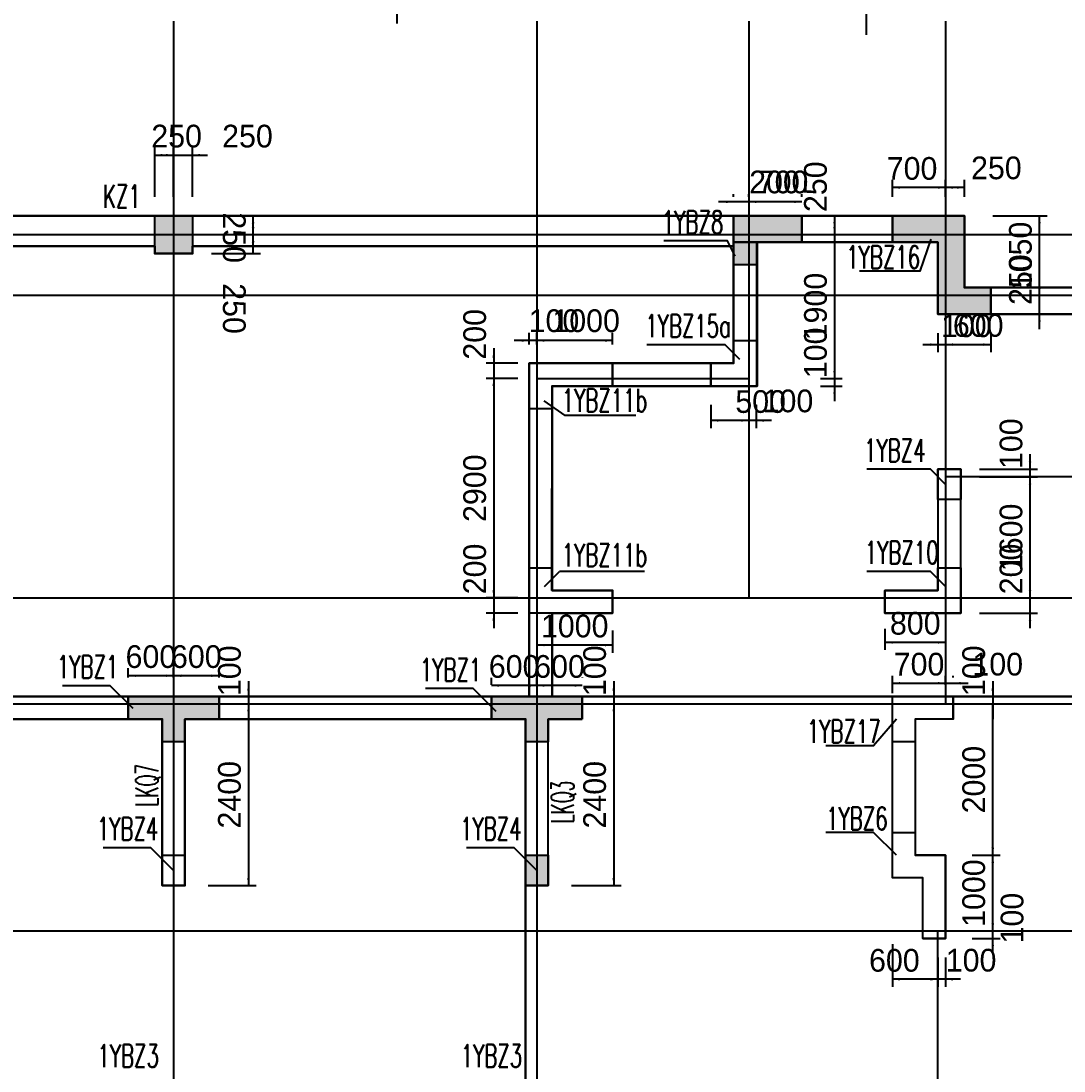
# Model space of a CAD drawing. Extents: x 387171 to 699106, y 11966 to 245688.
# Drawn here: x 635691 to 649474, y 220388 to 234261 of the extents above; entities that cross this region are included whole.
import ezdxf

# ---------------------------------------------------------------- set-up
doc = ezdxf.new("R2010")
doc.units = 0
doc.header["$LTSCALE"] = 100
doc.header["$MEASUREMENT"] = 0
for name, color, linetype in [('b边缘构件', 235, 'Continuous'), ('COLU', 7, 'Continuous'), ('DIM', 3, 'Continuous'), ('DOTE', 253, 'Continuous'), ('HATCH', 254, 'Continuous'), ('NUM', 7, 'Continuous'), ('Q-TEXT', 2, 'Continuous'), ('TEXT', 7, 'Continuous'), ('THIN', 7, 'Continuous'), ('wall-主楼', 2, 'Continuous'), ('Y阴影', 254, 'Continuous'), ('小尺寸', 4, 'Continuous')]:
    doc.layers.add(name, color=color, linetype=linetype)
doc.styles.get("Standard").update_dxf_attribs({"font": 'standard'})
doc.styles.add('tk', font='tk')
doc.dimstyles.get("Standard").update_dxf_attribs({"dimtxt": 300, "dimasz": 100, "dimexe": 100, "dimexo": 250, "dimgap": 100, "dimtad": 0, "dimtoh": 1, "dimdec": 0, "dimdsep": 46, "dimcen": 0.09, "dimclrt": 7, "dimadec": 0, "dimazin": 0, "dimtfac": 1, "dimtdec": 4, "dimtofl": 0, "dimtmove": 0, "dimatfit": 3, "dimfxl": 1, "dimtolj": 1, "dimtzin": 0, "dimarcsym": 0})

# ---------------------------------------------------------------- blocks, each defined once
blk = doc.blocks.new('*D1410')
at = {"layer": '小尺寸', "color": 0, "linetype": 'ByBlock', "lineweight": -2}
for p, q in [((647908, 231938), (647908, 232160)), ((648158, 231938), (648158, 232160)), ((648158, 232060), (647908, 232060))]:
    blk.add_line(p, q, dxfattribs=at)
for points in [[(647908, 232060), (648008, 232077), (648008, 232044)], [(648158, 232060), (648058, 232044), (648058, 232077)]]:
    blk.add_solid(points, dxfattribs=at)
at = {"layer": '小尺寸', "color": 7, "linetype": 'Continuous', "lineweight": -2, "insert": (648580, 232318), "char_height": 300, "width": 566.67, "attachment_point": 5, "rotation": 360, "style": 'tk'}
blk.add_mtext('250', dxfattribs=at)
blk = doc.blocks.new('*D1306')
at = {"layer": '小尺寸', "color": 0, "linetype": 'ByBlock', "lineweight": -2}
for p, q in [((647208, 231938), (647208, 232160)), ((647908, 231938), (647908, 232160)), ((647908, 232060), (647208, 232060))]:
    blk.add_line(p, q, dxfattribs=at)
for points in [[(647208, 232060), (647308, 232077), (647308, 232044)], [(647908, 232060), (647808, 232044), (647808, 232077)]]:
    blk.add_solid(points, dxfattribs=at)
at = {"layer": '小尺寸', "color": 7, "linetype": 'Continuous', "lineweight": -2, "insert": (647466, 232311), "char_height": 300, "width": 566.67, "attachment_point": 5, "rotation": 360, "style": 'tk'}
blk.add_mtext('700', dxfattribs=at)
blk = doc.blocks.new('*D4464')
at = {"layer": '小尺寸', "color": 0, "linetype": 'ByBlock', "lineweight": -2}
for p, q in [((647808, 230138), (647808, 229885)), ((647908, 230138), (647908, 229885)), ((647608, 229985), (648108, 229985))]:
    blk.add_line(p, q, dxfattribs=at)
for points in [[(647808, 229985), (647708, 229968), (647708, 230002)], [(647908, 229985), (648008, 230002), (648008, 229968)]]:
    blk.add_solid(points, dxfattribs=at)
at = {"layer": '小尺寸', "color": 7, "linetype": 'Continuous', "lineweight": -2, "insert": (648183, 230232), "char_height": 300, "width": 476.67, "attachment_point": 5, "rotation": 360, "style": 'tk'}
blk.add_mtext('100', dxfattribs=at)
blk = doc.blocks.new('*D4064')
at = {"layer": '小尺寸', "color": 0, "linetype": 'ByBlock', "lineweight": -2}
for p, q in [((647908, 230138), (647908, 229885)), ((648508, 230138), (648508, 229885)), ((647908, 229985), (648508, 229985))]:
    blk.add_line(p, q, dxfattribs=at)
for points in [[(647908, 229985), (648008, 230002), (648008, 229968)], [(648508, 229985), (648408, 229968), (648408, 230002)]]:
    blk.add_solid(points, dxfattribs=at)
at = {"layer": '小尺寸', "color": 7, "linetype": 'Continuous', "lineweight": -2, "insert": (648340, 230237), "char_height": 300, "width": 556.67, "attachment_point": 5, "rotation": 360, "style": 'tk'}
blk.add_mtext('600', dxfattribs=at)
blk = doc.blocks.new('*D240')
at = {"layer": '小尺寸', "color": 0, "linetype": 'ByBlock', "lineweight": -2}
for p, q in [((649149, 230188), (649149, 230838)), ((649117, 230638), (649249, 230638)), ((649117, 230388), (649249, 230388))]:
    blk.add_line(p, q, dxfattribs=at)
for points in [[(649149, 230638), (649133, 230738), (649166, 230738)], [(649149, 230388), (649166, 230288), (649133, 230288)]]:
    blk.add_solid(points, dxfattribs=at)
at = {"layer": '小尺寸', "color": 7, "linetype": 'Continuous', "lineweight": -2, "insert": (648899, 230844), "char_height": 300, "width": 566.67, "attachment_point": 5, "rotation": 90, "style": 'tk'}
blk.add_mtext('250', dxfattribs=at)
blk = doc.blocks.new('*D115')
at = {"layer": '小尺寸', "color": 0, "linetype": 'ByBlock', "lineweight": -2}
for p, q in [((648534, 231688), (649249, 231688)), ((649149, 230638), (649149, 231688)), ((649117, 230638), (649249, 230638))]:
    blk.add_line(p, q, dxfattribs=at)
for points in [[(649149, 231688), (649166, 231588), (649133, 231588)], [(649149, 230638), (649133, 230738), (649166, 230738)]]:
    blk.add_solid(points, dxfattribs=at)
at = {"layer": '小尺寸', "color": 7, "linetype": 'Continuous', "lineweight": -2, "insert": (648899, 231163), "char_height": 300, "width": 690, "attachment_point": 5, "rotation": 90, "style": 'tk'}
blk.add_mtext('1050', dxfattribs=at)
blk = doc.blocks.new('*D4637')
at = {"layer": '小尺寸', "color": 0, "linetype": 'ByBlock', "lineweight": -2}
for p, q in [((645308, 229188), (645308, 228883)), ((645408, 229188), (645408, 228883)), ((645608, 228983), (645108, 228983))]:
    blk.add_line(p, q, dxfattribs=at)
for points in [[(645308, 228983), (645208, 228966), (645208, 228999)], [(645408, 228983), (645508, 228999), (645508, 228966)]]:
    blk.add_solid(points, dxfattribs=at)
at = {"layer": '小尺寸', "color": 7, "linetype": 'Continuous', "lineweight": -2, "insert": (645826, 229239), "char_height": 300, "width": 476.67, "attachment_point": 5, "rotation": 360, "style": 'tk'}
blk.add_mtext('100', dxfattribs=at)
blk = doc.blocks.new('*D640')
at = {"layer": '小尺寸', "color": 0, "linetype": 'ByBlock', "lineweight": -2}
for p, q in [((644808, 229188), (644808, 228883)), ((645308, 229188), (645308, 228883)), ((645308, 228983), (644808, 228983))]:
    blk.add_line(p, q, dxfattribs=at)
for points in [[(644808, 228983), (644908, 228999), (644908, 228966)], [(645308, 228983), (645208, 228966), (645208, 228999)]]:
    blk.add_solid(points, dxfattribs=at)
at = {"layer": '小尺寸', "color": 7, "linetype": 'Continuous', "lineweight": -2, "insert": (645465, 229231), "char_height": 300, "width": 566.67, "attachment_point": 5, "rotation": 360, "style": 'tk'}
blk.add_mtext('500', dxfattribs=at)
blk = doc.blocks.new('*D391')
at = {"layer": '小尺寸', "color": 0, "linetype": 'ByBlock', "lineweight": -2}
for p, q in [((645308, 231938), (645308, 231972)), ((646008, 231938), (646008, 231972)), ((646008, 231872), (645308, 231872))]:
    blk.add_line(p, q, dxfattribs=at)
for points in [[(645308, 231872), (645408, 231888), (645408, 231855)], [(646008, 231872), (645908, 231855), (645908, 231888)]]:
    blk.add_solid(points, dxfattribs=at)
at = {"layer": '小尺寸', "color": 7, "linetype": 'Continuous', "lineweight": -2, "insert": (645761, 232132), "char_height": 300, "width": 566.67, "attachment_point": 5, "rotation": 360, "style": 'tk'}
blk.add_mtext('700', dxfattribs=at)
blk = doc.blocks.new('*D1481')
at = {"layer": '小尺寸', "color": 0, "linetype": 'ByBlock', "lineweight": -2}
for p, q in [((645108, 231938), (645108, 231972)), ((645308, 231938), (645308, 231972)), ((645508, 231872), (644908, 231872))]:
    blk.add_line(p, q, dxfattribs=at)
for points in [[(645108, 231872), (645008, 231855), (645008, 231888)], [(645308, 231872), (645408, 231888), (645408, 231855)]]:
    blk.add_solid(points, dxfattribs=at)
at = {"layer": '小尺寸', "color": 7, "linetype": 'Continuous', "lineweight": -2, "insert": (645648, 232132), "char_height": 300, "width": 566.67, "attachment_point": 5, "rotation": 360, "style": 'tk'}
blk.add_mtext('200', dxfattribs=at)
blk = doc.blocks.new('*D1239')
at = {"layer": '小尺寸', "color": 0, "linetype": 'ByBlock', "lineweight": -2}
for p, q in [((642508, 229988), (642508, 230139)), ((643508, 230039), (642508, 230039)), ((643508, 229988), (643508, 230139))]:
    blk.add_line(p, q, dxfattribs=at)
for points in [[(642508, 230039), (642608, 230055), (642608, 230022)], [(643508, 230039), (643408, 230022), (643408, 230055)]]:
    blk.add_solid(points, dxfattribs=at)
at = {"layer": '小尺寸', "color": 7, "linetype": 'Continuous', "lineweight": -2, "insert": (643159, 230299), "char_height": 300, "width": 690, "attachment_point": 5, "rotation": 360, "style": 'tk'}
blk.add_mtext('1000', dxfattribs=at)
blk = doc.blocks.new('*D1986')
at = {"layer": '小尺寸', "color": 0, "linetype": 'ByBlock', "lineweight": -2}
for p, q in [((642708, 230039), (642208, 230039)), ((642408, 229988), (642408, 230139)), ((642508, 229988), (642508, 230139))]:
    blk.add_line(p, q, dxfattribs=at)
for points in [[(642408, 230039), (642308, 230022), (642308, 230055)], [(642508, 230039), (642608, 230055), (642608, 230022)]]:
    blk.add_solid(points, dxfattribs=at)
at = {"layer": '小尺寸', "color": 7, "linetype": 'Continuous', "lineweight": -2, "insert": (642734, 230299), "char_height": 300, "width": 476.67, "attachment_point": 5, "rotation": 360, "style": 'tk'}
blk.add_mtext('100', dxfattribs=at)
blk = doc.blocks.new('*D1763')
at = {"layer": '小尺寸', "color": 0, "linetype": 'ByBlock', "lineweight": -2}
for p, q in [((642508, 226208), (642508, 225915)), ((643508, 226208), (643508, 225915)), ((643508, 226015), (642508, 226015))]:
    blk.add_line(p, q, dxfattribs=at)
for points in [[(642508, 226015), (642608, 226032), (642608, 225999)], [(643508, 226015), (643408, 225999), (643408, 226032)]]:
    blk.add_solid(points, dxfattribs=at)
at = {"layer": '小尺寸', "color": 7, "linetype": 'Continuous', "lineweight": -2, "insert": (643008, 226265), "char_height": 300, "width": 690, "attachment_point": 5, "rotation": 360, "style": 'tk'}
blk.add_mtext('1000', dxfattribs=at)
blk = doc.blocks.new('*D1641')
at = {"layer": '小尺寸', "color": 0, "linetype": 'ByBlock', "lineweight": -2}
for p, q in [((637708, 225588), (637708, 225711)), ((638308, 225588), (638308, 225711)), ((638308, 225611), (637708, 225611))]:
    blk.add_line(p, q, dxfattribs=at)
for points in [[(637708, 225611), (637808, 225627), (637808, 225594)], [(638308, 225611), (638208, 225594), (638208, 225627)]]:
    blk.add_solid(points, dxfattribs=at)
at = {"layer": '小尺寸', "color": 7, "linetype": 'Continuous', "lineweight": -2, "insert": (638008, 225861), "char_height": 300, "width": 556.67, "attachment_point": 5, "rotation": 360, "style": 'tk'}
blk.add_mtext('600', dxfattribs=at)
blk = doc.blocks.new('*D2553')
at = {"layer": '小尺寸', "color": 0, "linetype": 'ByBlock', "lineweight": -2}
for p, q in [((637108, 225588), (637108, 225711)), ((637708, 225588), (637708, 225711)), ((637708, 225611), (637108, 225611))]:
    blk.add_line(p, q, dxfattribs=at)
for points in [[(637108, 225611), (637208, 225627), (637208, 225594)], [(637708, 225611), (637608, 225594), (637608, 225627)]]:
    blk.add_solid(points, dxfattribs=at)
at = {"layer": '小尺寸', "color": 7, "linetype": 'Continuous', "lineweight": -2, "insert": (637408, 225861), "char_height": 300, "width": 556.67, "attachment_point": 5, "rotation": 360, "style": 'tk'}
blk.add_mtext('600', dxfattribs=at)
blk = doc.blocks.new('*D2134')
at = {"layer": '小尺寸', "color": 0, "linetype": 'ByBlock', "lineweight": -2}
for p, q in [((638697, 225538), (638697, 225038)), ((638614, 225338), (638797, 225338)), ((638753, 225238), (638797, 225238))]:
    blk.add_line(p, q, dxfattribs=at)
for points in [[(638697, 225338), (638680, 225438), (638714, 225438)], [(638697, 225238), (638714, 225138), (638680, 225138)]]:
    blk.add_solid(points, dxfattribs=at)
at = {"layer": '小尺寸', "color": 7, "linetype": 'Continuous', "lineweight": -2, "insert": (638447, 225676), "char_height": 300, "width": 476.67, "attachment_point": 5, "rotation": 90, "style": 'tk'}
blk.add_mtext('100', dxfattribs=at)
blk = doc.blocks.new('*D3088')
at = {"layer": '小尺寸', "color": 0, "linetype": 'ByBlock', "lineweight": -2}
for p, q in [((638697, 225238), (638697, 222838)), ((638753, 225238), (638797, 225238)), ((638164, 222838), (638797, 222838))]:
    blk.add_line(p, q, dxfattribs=at)
for points in [[(638697, 225238), (638714, 225138), (638680, 225138)], [(638697, 222838), (638680, 222938), (638714, 222938)]]:
    blk.add_solid(points, dxfattribs=at)
at = {"layer": '小尺寸', "color": 7, "linetype": 'Continuous', "lineweight": -2, "insert": (638447, 224038), "char_height": 300, "width": 785, "attachment_point": 5, "rotation": 90, "style": 'tk'}
blk.add_mtext('2400', dxfattribs=at)
blk = doc.blocks.new('*D801')
at = {"layer": '小尺寸', "color": 0, "linetype": 'ByBlock', "lineweight": -2}
for p, q in [((648532, 221938), (648532, 222438)), ((648258, 222238), (648632, 222238)), ((648258, 222138), (648632, 222138))]:
    blk.add_line(p, q, dxfattribs=at)
for points in [[(648532, 222238), (648515, 222338), (648549, 222338)], [(648532, 222138), (648549, 222038), (648515, 222038)]]:
    blk.add_solid(points, dxfattribs=at)
at = {"layer": '小尺寸', "color": 7, "linetype": 'Continuous', "lineweight": -2, "insert": (648789, 222408), "char_height": 300, "width": 476.67, "attachment_point": 5, "rotation": 90, "style": 'tk'}
blk.add_mtext('100', dxfattribs=at)
blk = doc.blocks.new('*D523')
at = {"layer": '小尺寸', "color": 0, "linetype": 'ByBlock', "lineweight": -2}
for p, q in [((648258, 223238), (648632, 223238)), ((648532, 222238), (648532, 223238)), ((648258, 222238), (648632, 222238))]:
    blk.add_line(p, q, dxfattribs=at)
for points in [[(648532, 223238), (648549, 223138), (648515, 223138)], [(648532, 222238), (648515, 222338), (648549, 222338)]]:
    blk.add_solid(points, dxfattribs=at)
at = {"layer": '小尺寸', "color": 7, "linetype": 'Continuous', "lineweight": -2, "insert": (648282, 222738), "char_height": 300, "width": 690, "attachment_point": 5, "rotation": 90, "style": 'tk'}
blk.add_mtext('1000', dxfattribs=at)
blk = doc.blocks.new('*D1334')
at = {"layer": '小尺寸', "color": 0, "linetype": 'ByBlock', "lineweight": -2}
for p, q in [((648258, 225238), (648632, 225238)), ((648532, 223238), (648532, 225238)), ((648258, 223238), (648632, 223238))]:
    blk.add_line(p, q, dxfattribs=at)
for points in [[(648532, 225238), (648549, 225138), (648515, 225138)], [(648532, 223238), (648515, 223338), (648549, 223338)]]:
    blk.add_solid(points, dxfattribs=at)
at = {"layer": '小尺寸', "color": 7, "linetype": 'Continuous', "lineweight": -2, "insert": (648282, 224238), "char_height": 300, "width": 780, "attachment_point": 5, "rotation": 90, "style": 'tk'}
blk.add_mtext('2000', dxfattribs=at)
blk = doc.blocks.new('*D1060')
at = {"layer": '小尺寸', "color": 0, "linetype": 'ByBlock', "lineweight": -2}
for p, q in [((646258, 231688), (646541, 231688)), ((646441, 231688), (646441, 231438)), ((646258, 231438), (646541, 231438))]:
    blk.add_line(p, q, dxfattribs=at)
for points in [[(646441, 231688), (646458, 231588), (646425, 231588)], [(646441, 231438), (646425, 231538), (646458, 231538)]]:
    blk.add_solid(points, dxfattribs=at)
at = {"layer": '小尺寸', "color": 7, "linetype": 'Continuous', "lineweight": -2, "insert": (646191, 232071), "char_height": 300, "width": 566.67, "attachment_point": 5, "rotation": 90, "style": 'tk'}
blk.add_mtext('250', dxfattribs=at)
blk = doc.blocks.new('*D960')
at = {"layer": '小尺寸', "color": 0, "linetype": 'ByBlock', "lineweight": -2}
for p, q in [((646258, 231438), (646541, 231438)), ((646441, 231438), (646441, 229538)), ((646258, 229538), (646541, 229538))]:
    blk.add_line(p, q, dxfattribs=at)
for points in [[(646441, 231438), (646458, 231338), (646425, 231338)], [(646441, 229538), (646425, 229638), (646458, 229638)]]:
    blk.add_solid(points, dxfattribs=at)
at = {"layer": '小尺寸', "color": 7, "linetype": 'Continuous', "lineweight": -2, "insert": (646191, 230488), "char_height": 300, "width": 685, "attachment_point": 5, "rotation": 90, "style": 'tk'}
blk.add_mtext('1900', dxfattribs=at)
blk = doc.blocks.new('*D1865')
at = {"layer": '小尺寸', "color": 0, "linetype": 'ByBlock', "lineweight": -2}
for p, q in [((646441, 229738), (646441, 229238)), ((646258, 229538), (646541, 229538)), ((646258, 229438), (646541, 229438))]:
    blk.add_line(p, q, dxfattribs=at)
for points in [[(646441, 229538), (646425, 229638), (646458, 229638)], [(646441, 229438), (646458, 229338), (646425, 229338)]]:
    blk.add_solid(points, dxfattribs=at)
at = {"layer": '小尺寸', "color": 7, "linetype": 'Continuous', "lineweight": -2, "insert": (646191, 229876), "char_height": 300, "width": 476.67, "attachment_point": 5, "rotation": 90, "style": 'tk'}
blk.add_mtext('100', dxfattribs=at)
blk = doc.blocks.new('*D1473')
at = {"layer": '小尺寸', "color": 0, "linetype": 'ByBlock', "lineweight": -2}
for p, q in [((647808, 221888), (647808, 221500)), ((647908, 221888), (647908, 221500)), ((648108, 221600), (647608, 221600))]:
    blk.add_line(p, q, dxfattribs=at)
for points in [[(647808, 221600), (647708, 221583), (647708, 221616)], [(647908, 221600), (648008, 221616), (648008, 221583)]]:
    blk.add_solid(points, dxfattribs=at)
at = {"layer": '小尺寸', "color": 7, "linetype": 'Continuous', "lineweight": -2, "insert": (648246, 221850), "char_height": 300, "width": 476.67, "attachment_point": 5, "rotation": 360, "style": 'tk'}
blk.add_mtext('100', dxfattribs=at)
blk = doc.blocks.new('*D2369')
at = {"layer": '小尺寸', "color": 0, "linetype": 'ByBlock', "lineweight": -2}
for p, q in [((647208, 222062), (647208, 221500)), ((647808, 221888), (647808, 221500)), ((647808, 221600), (647208, 221600))]:
    blk.add_line(p, q, dxfattribs=at)
for points in [[(647208, 221600), (647308, 221616), (647308, 221583)], [(647808, 221600), (647708, 221583), (647708, 221616)]]:
    blk.add_solid(points, dxfattribs=at)
at = {"layer": '小尺寸', "color": 7, "linetype": 'Continuous', "lineweight": -2, "insert": (647232, 221848), "char_height": 300, "width": 556.67, "attachment_point": 5, "rotation": 360, "style": 'tk'}
blk.add_mtext('600', dxfattribs=at)
blk = doc.blocks.new('*D2269')
at = {"layer": '小尺寸', "color": 0, "linetype": 'ByBlock', "lineweight": -2}
for p, q in [((648532, 225538), (648532, 225038)), ((648258, 225338), (648632, 225338)), ((648258, 225238), (648632, 225238))]:
    blk.add_line(p, q, dxfattribs=at)
for points in [[(648532, 225338), (648515, 225438), (648549, 225438)], [(648532, 225238), (648549, 225138), (648515, 225138)]]:
    blk.add_solid(points, dxfattribs=at)
at = {"layer": '小尺寸', "color": 7, "linetype": 'Continuous', "lineweight": -2, "insert": (648282, 225676), "char_height": 300, "width": 476.67, "attachment_point": 5, "rotation": 90, "style": 'tk'}
blk.add_mtext('100', dxfattribs=at)
blk = doc.blocks.new('*D3235')
at = {"layer": '小尺寸', "color": 0, "linetype": 'ByBlock', "lineweight": -2}
for p, q in [((642508, 225488), (642508, 225581)), ((643108, 225588), (643108, 225581)), ((643108, 225481), (642508, 225481))]:
    blk.add_line(p, q, dxfattribs=at)
for points in [[(642508, 225481), (642608, 225497), (642608, 225464)], [(643108, 225481), (643008, 225464), (643008, 225497)]]:
    blk.add_solid(points, dxfattribs=at)
at = {"layer": '小尺寸', "color": 7, "linetype": 'Continuous', "lineweight": -2, "insert": (642808, 225731), "char_height": 300, "width": 556.67, "attachment_point": 5, "rotation": 360, "style": 'tk'}
blk.add_mtext('600', dxfattribs=at)
blk = doc.blocks.new('*D2811')
at = {"layer": '小尺寸', "color": 0, "linetype": 'ByBlock', "lineweight": -2}
for p, q in [((641908, 225488), (641908, 225581)), ((642508, 225488), (642508, 225581)), ((642508, 225481), (641908, 225481))]:
    blk.add_line(p, q, dxfattribs=at)
for points in [[(641908, 225481), (642008, 225497), (642008, 225464)], [(642508, 225481), (642408, 225464), (642408, 225497)]]:
    blk.add_solid(points, dxfattribs=at)
at = {"layer": '小尺寸', "color": 7, "linetype": 'Continuous', "lineweight": -2, "insert": (642208, 225731), "char_height": 300, "width": 556.67, "attachment_point": 5, "rotation": 360, "style": 'tk'}
blk.add_mtext('600', dxfattribs=at)
blk = doc.blocks.new('*D3711')
at = {"layer": '小尺寸', "color": 0, "linetype": 'ByBlock', "lineweight": -2}
for p, q in [((643523, 225538), (643523, 225038)), ((643417, 225338), (643623, 225338)), ((643417, 225238), (643623, 225238))]:
    blk.add_line(p, q, dxfattribs=at)
for points in [[(643523, 225338), (643507, 225438), (643540, 225438)], [(643523, 225238), (643540, 225138), (643507, 225138)]]:
    blk.add_solid(points, dxfattribs=at)
at = {"layer": '小尺寸', "color": 7, "linetype": 'Continuous', "lineweight": -2, "insert": (643273, 225676), "char_height": 300, "width": 476.67, "attachment_point": 5, "rotation": 90, "style": 'tk'}
blk.add_mtext('100', dxfattribs=at)
blk = doc.blocks.new('*D3627')
at = {"layer": '小尺寸', "color": 0, "linetype": 'ByBlock', "lineweight": -2}
for p, q in [((643417, 225238), (643623, 225238)), ((643523, 225238), (643523, 222838)), ((642967, 222838), (643623, 222838))]:
    blk.add_line(p, q, dxfattribs=at)
for points in [[(643523, 225238), (643540, 225138), (643507, 225138)], [(643523, 222838), (643507, 222938), (643540, 222938)]]:
    blk.add_solid(points, dxfattribs=at)
at = {"layer": '小尺寸', "color": 7, "linetype": 'Continuous', "lineweight": -2, "insert": (643273, 224038), "char_height": 300, "width": 785, "attachment_point": 5, "rotation": 90, "style": 'tk'}
blk.add_mtext('2400', dxfattribs=at)
blk = doc.blocks.new('*D2137')
at = {"layer": '小尺寸', "color": 0, "linetype": 'ByBlock', "lineweight": -2}
for p, q in [((647908, 226429), (647908, 225951)), ((647108, 226228), (647108, 225951)), ((647908, 226051), (647108, 226051))]:
    blk.add_line(p, q, dxfattribs=at)
for points in [[(647108, 226051), (647208, 226067), (647208, 226034)], [(647908, 226051), (647808, 226034), (647808, 226067)]]:
    blk.add_solid(points, dxfattribs=at)
at = {"layer": '小尺寸', "color": 7, "linetype": 'Continuous', "lineweight": -2, "insert": (647508, 226301), "char_height": 300, "width": 566.67, "attachment_point": 5, "style": 'tk'}
blk.add_mtext('800', dxfattribs=at)
blk = doc.blocks.new('*D1913')
at = {"layer": '小尺寸', "color": 0, "linetype": 'ByBlock', "lineweight": -2}
for p, q in [((641938, 229938), (641938, 229338)), ((642258, 229738), (641838, 229738)), ((642258, 229538), (641838, 229538))]:
    blk.add_line(p, q, dxfattribs=at)
for points in [[(641938, 229738), (641921, 229838), (641955, 229838)], [(641938, 229538), (641955, 229438), (641921, 229438)]]:
    blk.add_solid(points, dxfattribs=at)
at = {"layer": '小尺寸', "color": 7, "linetype": 'Continuous', "lineweight": -2, "insert": (641688, 230121), "char_height": 300, "width": 566.67, "attachment_point": 5, "rotation": 90, "style": 'tk'}
blk.add_mtext('200', dxfattribs=at)
blk = doc.blocks.new('*D1821')
at = {"layer": '小尺寸', "color": 0, "linetype": 'ByBlock', "lineweight": -2}
for p, q in [((642258, 229538), (641838, 229538)), ((641938, 229538), (641938, 226638)), ((642258, 226638), (641838, 226638))]:
    blk.add_line(p, q, dxfattribs=at)
for points in [[(641938, 229538), (641955, 229438), (641921, 229438)], [(641938, 226638), (641921, 226738), (641955, 226738)]]:
    blk.add_solid(points, dxfattribs=at)
at = {"layer": '小尺寸', "color": 7, "linetype": 'Continuous', "lineweight": -2, "insert": (641688, 228088), "char_height": 300, "width": 775, "attachment_point": 5, "rotation": 90, "style": 'tk'}
blk.add_mtext('2900', dxfattribs=at)
blk = doc.blocks.new('*D1551')
at = {"layer": '小尺寸', "color": 0, "linetype": 'ByBlock', "lineweight": -2}
for p, q in [((641938, 226838), (641938, 226238)), ((642258, 226638), (641838, 226638)), ((642258, 226438), (641838, 226438))]:
    blk.add_line(p, q, dxfattribs=at)
for points in [[(641938, 226638), (641921, 226738), (641955, 226738)], [(641938, 226438), (641955, 226338), (641921, 226338)]]:
    blk.add_solid(points, dxfattribs=at)
at = {"layer": '小尺寸', "color": 7, "linetype": 'Continuous', "lineweight": -2, "insert": (641688, 227021), "char_height": 300, "width": 566.67, "attachment_point": 5, "rotation": 90, "style": 'tk'}
blk.add_mtext('200', dxfattribs=at)
blk = doc.blocks.new('*D2307')
at = {"layer": '小尺寸', "color": 0, "linetype": 'ByBlock', "lineweight": -2}
for p, q in [((649025, 226238), (649025, 226838)), ((648358, 226638), (649125, 226638)), ((648358, 226438), (649125, 226438))]:
    blk.add_line(p, q, dxfattribs=at)
for points in [[(649025, 226638), (649008, 226738), (649041, 226738)], [(649025, 226438), (649041, 226338), (649008, 226338)]]:
    blk.add_solid(points, dxfattribs=at)
at = {"layer": '小尺寸', "color": 7, "linetype": 'Continuous', "lineweight": -2, "insert": (648775, 227021), "char_height": 300, "width": 566.67, "attachment_point": 5, "rotation": 90, "style": 'tk'}
blk.add_mtext('200', dxfattribs=at)
blk = doc.blocks.new('*D2043')
at = {"layer": '小尺寸', "color": 0, "linetype": 'ByBlock', "lineweight": -2}
for p, q in [((648358, 228238), (649125, 228238)), ((649025, 226638), (649025, 228238)), ((648358, 226638), (649125, 226638))]:
    blk.add_line(p, q, dxfattribs=at)
for points in [[(649025, 228238), (649041, 228138), (649008, 228138)], [(649025, 226638), (649008, 226738), (649041, 226738)]]:
    blk.add_solid(points, dxfattribs=at)
at = {"layer": '小尺寸', "color": 7, "linetype": 'Continuous', "lineweight": -2, "insert": (648775, 227438), "char_height": 300, "width": 685, "attachment_point": 5, "rotation": 90, "style": 'tk'}
blk.add_mtext('1600', dxfattribs=at)
blk = doc.blocks.new('*D3161')
at = {"layer": '小尺寸', "color": 0, "linetype": 'ByBlock', "lineweight": -2}
for p, q in [((649025, 228038), (649025, 228538)), ((648358, 228338), (649125, 228338)), ((648358, 228238), (649125, 228238))]:
    blk.add_line(p, q, dxfattribs=at)
for points in [[(649025, 228338), (649008, 228438), (649041, 228438)], [(649025, 228238), (649041, 228138), (649008, 228138)]]:
    blk.add_solid(points, dxfattribs=at)
at = {"layer": '小尺寸', "color": 7, "linetype": 'Continuous', "lineweight": -2, "insert": (648775, 228676), "char_height": 300, "width": 476.67, "attachment_point": 5, "rotation": 90, "style": 'tk'}
blk.add_mtext('100', dxfattribs=at)
blk = doc.blocks.new('*D2892')
at = {"layer": '小尺寸', "color": 0, "linetype": 'ByBlock', "lineweight": -2}
for p, q in [((647208, 225380), (647208, 225611)), ((647908, 225488), (647908, 225611)), ((647208, 225511), (647908, 225511))]:
    blk.add_line(p, q, dxfattribs=at)
for points in [[(647208, 225511), (647308, 225528), (647308, 225494)], [(647908, 225511), (647808, 225494), (647808, 225528)]]:
    blk.add_solid(points, dxfattribs=at)
at = {"layer": '小尺寸', "color": 7, "linetype": 'Continuous', "lineweight": -2, "insert": (647558, 225761), "char_height": 300, "width": 566.67, "attachment_point": 5, "style": 'tk'}
blk.add_mtext('700', dxfattribs=at)
blk = doc.blocks.new('*D3735')
at = {"layer": '小尺寸', "color": 0, "linetype": 'ByBlock', "lineweight": -2}
for p, q in [((647908, 225488), (647908, 225611)), ((648008, 225588), (648008, 225611)), ((647708, 225511), (648208, 225511))]:
    blk.add_line(p, q, dxfattribs=at)
for points in [[(647908, 225511), (647808, 225494), (647808, 225528)], [(648008, 225511), (648108, 225528), (648108, 225494)]]:
    blk.add_solid(points, dxfattribs=at)
at = {"layer": '小尺寸', "color": 7, "linetype": 'Continuous', "lineweight": -2, "insert": (648598, 225761), "char_height": 300, "width": 476.67, "attachment_point": 5, "style": 'tk'}
blk.add_mtext('100', dxfattribs=at)
blk = doc.blocks.new('*D3833')
at = {"layer": 'DIM', "color": 0, "linetype": 'ByBlock', "lineweight": -2}
for p, q in [((637458, 231938), (637458, 232588)), ((637708, 231938), (637708, 232588)), ((637458, 232488), (637708, 232488))]:
    blk.add_line(p, q, dxfattribs=at)
for points in [[(637458, 232488), (637558, 232505), (637558, 232471)], [(637708, 232488), (637608, 232471), (637608, 232505)]]:
    blk.add_solid(points, dxfattribs=at)
at = {"layer": 'DIM', "color": 7, "linetype": 'Continuous', "lineweight": -2, "insert": (637748, 232738), "char_height": 300, "width": 566.67, "attachment_point": 5, "style": 'tk'}
blk.add_mtext('250', dxfattribs=at)
blk = doc.blocks.new('*D4597')
at = {"layer": 'DIM', "color": 0, "linetype": 'ByBlock', "lineweight": -2}
for p, q in [((637708, 231938), (637708, 232588)), ((637958, 231938), (637958, 232588)), ((637508, 232488), (638158, 232488))]:
    blk.add_line(p, q, dxfattribs=at)
for points in [[(637708, 232488), (637608, 232471), (637608, 232505)], [(637958, 232488), (638058, 232505), (638058, 232471)]]:
    blk.add_solid(points, dxfattribs=at)
at = {"layer": 'DIM', "color": 7, "linetype": 'Continuous', "lineweight": -2, "insert": (638684, 232738), "char_height": 300, "width": 566.67, "attachment_point": 5, "style": 'tk'}
blk.add_mtext('250', dxfattribs=at)
blk = doc.blocks.new('*D4555')
at = {"layer": 'DIM', "color": 0, "linetype": 'ByBlock', "lineweight": -2}
for p, q in [((638208, 231438), (638858, 231438)), ((638758, 231188), (638758, 231438)), ((638208, 231188), (638858, 231188))]:
    blk.add_line(p, q, dxfattribs=at)
for points in [[(638758, 231438), (638775, 231338), (638741, 231338)], [(638758, 231188), (638741, 231288), (638775, 231288)]]:
    blk.add_solid(points, dxfattribs=at)
at = {"layer": 'DIM', "color": 7, "linetype": 'Continuous', "lineweight": -2, "insert": (638508, 230462), "char_height": 300, "width": 566.67, "attachment_point": 5, "rotation": 270, "style": 'tk'}
blk.add_mtext('250', dxfattribs=at)
blk = doc.blocks.new('*D4274')
at = {"layer": 'DIM', "color": 0, "linetype": 'ByBlock', "lineweight": -2}
for p, q in [((638208, 231688), (638858, 231688)), ((638758, 231438), (638758, 231688)), ((638208, 231438), (638858, 231438))]:
    blk.add_line(p, q, dxfattribs=at)
for points in [[(638758, 231688), (638775, 231588), (638741, 231588)], [(638758, 231438), (638741, 231538), (638775, 231538)]]:
    blk.add_solid(points, dxfattribs=at)
at = {"layer": 'DIM', "color": 7, "linetype": 'Continuous', "lineweight": -2, "insert": (638508, 231398), "char_height": 300, "width": 566.67, "attachment_point": 5, "rotation": 270, "style": 'tk'}
blk.add_mtext('250', dxfattribs=at)

msp = doc.modelspace()

# ---------------------------------------------------------------- hatches: boundary and pattern name
at = {"layer": 'HATCH'}
msp.add_hatch(color=256, dxfattribs=at).paths.add_polyline_path([(637958.1, 231187.9), (637458.1, 231187.9), (637458.1, 231687.9), (637958.1, 231687.9)], flags=0)
at = {"layer": 'Y阴影'}
for points in [[(646008.1, 231687.9), (646008.1, 231337.9), (645408.1, 231337.9), (645408.1, 231037.9), (645108.1, 231037.9), (645108.1, 231687.9)], [(648508.1, 230737.9), (648508.1, 230387.9), (647808.1, 230387.9), (647808.1, 231337.9), (647208.1, 231337.9), (647208.1, 231687.9), (648158.1, 231687.9), (648158.1, 230737.9)], [(638308.1, 225337.9), (638308.1, 225037.9), (637858.1, 225037.9), (637858.1, 224737.9), (637558.1, 224737.9), (637558.1, 225037.9), (637108.1, 225037.9), (637108.1, 225337.9)], [(643108.1, 225037.9), (642658.1, 225037.9), (642658.1, 224737.9), (642358.1, 224737.9), (642358.1, 225037.9), (641908.1, 225037.9), (641908.1, 225337.9), (643108.1, 225337.9)], [(642658.1, 223237.9), (642658.1, 222837.9), (642358.1, 222837.9), (642358.1, 223237.9)]]:
    msp.add_hatch(color=256, dxfattribs=at).paths.add_polyline_path(points, flags=0)
h = msp.add_hatch(dxfattribs=at)
h.set_pattern_fill('ANSI31', color=256, scale=25, style=0)
h.set_pattern_definition([])
h.paths.add_polyline_path([(645408.1, 230037.9), (645408.1, 229437.9), (644808.1, 229437.9), (644808.1, 229737.9), (645108.1, 229737.9), (645108.1, 230037.9)], flags=0)
h = msp.add_hatch(dxfattribs=at)
h.set_pattern_fill('ANSI31', color=256, scale=25, style=0)
h.set_pattern_definition([])
h.paths.add_polyline_path([(643508.1, 229737.9), (643508.1, 229437.9), (642708.1, 229437.9), (642708.1, 229137.9), (642408.1, 229137.9), (642408.1, 229737.9)], flags=0)
h = msp.add_hatch(dxfattribs=at)
h.set_pattern_fill('ANSI31', color=256, scale=25, style=0)
h.set_pattern_definition([])
h.paths.add_polyline_path([(648108.1, 228337.9), (648108.1, 227937.9), (647808.1, 227937.9), (647808.1, 228337.9)], flags=0)
h = msp.add_hatch(dxfattribs=at)
h.set_pattern_fill('ANSI31', color=256, scale=25, style=0)
h.set_pattern_definition([])
h.paths.add_polyline_path([(643508.1, 226737.9), (643508.1, 226437.9), (642408.1, 226437.9), (642408.1, 227037.9), (642708.1, 227037.9), (642708.1, 226737.9)], flags=0)
h = msp.add_hatch(dxfattribs=at)
h.set_pattern_fill('ANSI31', color=256, scale=25, style=0)
h.set_pattern_definition([])
h.paths.add_polyline_path([(648108.1, 227037.9), (648108.1, 226437.9), (647108.1, 226437.9), (647108.1, 226737.9), (647808.1, 226737.9), (647808.1, 227037.9)], flags=0)
h = msp.add_hatch(dxfattribs=at)
h.set_pattern_fill('ANSI31', color=256, scale=25, style=0)
h.set_pattern_definition([])
h.paths.add_polyline_path([(647208.1, 225237.9), (647208.1, 225337.9), (648008.1, 225337.9), (648008.1, 225237.9)], flags=0)
h.paths.add_polyline_path([(647808.1, 225237.9), (647808.1, 225037.9), (647508.1, 225037.9), (647508.1, 224737.9), (647208.1, 224737.9), (647208.1, 225237.9)], flags=0)
h.paths.add_polyline_path([(647808.1, 225237.9), (648008.1, 225237.9), (648008.1, 225037.9), (647808.1, 225037.9)], flags=0)
h = msp.add_hatch(dxfattribs=at)
h.set_pattern_fill('ANSI31', color=256, scale=25, style=0)
h.set_pattern_definition([])
h.paths.add_polyline_path([(647508.1, 223237.9), (647808.1, 223237.9), (647808.1, 222237.9), (647608.1, 222237.9), (647608.1, 222937.9), (647208.1, 222937.9), (647208.1, 223537.9), (647508.1, 223537.9)], flags=0)
h.paths.add_polyline_path([(647808.1, 223138), (647908.1, 223138), (647908.1, 222237.9), (647808.1, 222237.9)], flags=0)
h.paths.add_polyline_path([(647808.1, 222137.9), (647608.1, 222137.9), (647608.1, 222237.9), (647808.1, 222237.9)], flags=0)
h.paths.add_polyline_path([(647808.1, 222237.9), (647908.1, 222237.9), (647908.1, 222137.9), (647808.1, 222137.9)], flags=0)
h = msp.add_hatch(dxfattribs=at)
h.set_pattern_fill('ANSI31', color=256, scale=25, style=0)
h.set_pattern_definition([])
h.paths.add_polyline_path([(637858.1, 223237.9), (637858.1, 222837.9), (637558.1, 222837.9), (637558.1, 223237.9)], flags=0)

# ---------------------------------------------------------------- linework, layer by layer
at = {"color": 6, "lineweight": 30}
msp.add_lwpolyline([(476181.3, 232428.8), (494258.1, 233154.4), (494258.1, 231537.9), (540808.1, 231537.9), (540808.1, 232387.9), (590208.1, 232387.9), (590208.1, 232187.9), (593108.1, 232187.9), (593108.1, 230737.9), (608058.1, 230737.9), (608058.1, 231687.9), (648158.1, 231687.9), (648158.1, 230737.9), (657058.1, 230737.9), (657158.1, 196187.9), (658248.2, 196187.9), (663075.9, 83077.9), (659946, 47787.8), (654318.1, 48286.9), (653832.2, 42808.4), (496133.5, 56794.9), (482757.4, 68610.1), (476181.3, 232428.8)], dxfattribs=at)
at = {"color": 1, "lineweight": 30}
for points in [[(652208.1, 230737.9), (648158.1, 230737.9), (648158.1, 231687.9), (645108.1, 231687.9), (645108.1, 229737.9), (642408.1, 229737.9), (642408.1, 225337.9), (631758.1, 225337.9), (631758.1, 229237.9), (624358.1, 229237.9), (624358.1, 226837.9), (623608.1, 226837.9), (623608.1, 225337.9), (613908.1, 225337.9), (613908.1, 229737.9), (611108.1, 229737.9), (611108.1, 231687.9), (608058.1, 231687.9), (608058.1, 230737.9), (604008.1, 230737.9)], [(631456.8, 231687.9), (645108.1, 231687.9), (645108.1, 231287.9), (637958.1, 231287.9), (637958.1, 231187.9), (637458.1, 231187.9), (637458.1, 231287.9), (633158.1, 231287.9), (633158.1, 231187.9), (632658.1, 231187.9), (632658.1, 231287.9), (631458.1, 231287.9), (631458.1, 231687.9)]]:
    msp.add_lwpolyline(points, dxfattribs=at)
at = {"color": 4, "lineweight": 30}
for points in [[(631456.8, 231687.9), (646008.1, 231687.9), (646008.1, 231337.9), (645421.1, 231337.9), (645421.1, 229437.9), (642708.1, 229437.9), (642708, 226737.9), (643508.1, 226738), (643508.1, 226437.9), (642708.1, 226437.9), (642708.1, 225337.9), (641908.1, 225338), (641908.1, 225037.9), (637858.1, 225037.9), (637858.1, 222837.9), (637558.1, 222837.9), (637558.1, 225037.9), (633058.1, 225037.9)], [(651858.1, 225337.9), (641908.1, 225337.9), (641908.1, 225037.9), (642358.1, 225037.9), (642358.1, 217337.9), (641908.1, 217337.9), (641908.1, 217037.9), (642408.1, 217037.9), (642408.1, 210437.9), (642608.1, 210437.9), (642608.1, 207337.9), (642458.1, 207337.9), (642458.1, 206737.9), (642608.1, 206737.9), (642608.1, 201837.9), (642508.1, 201837.9), (642508.1, 201337.9), (643008.1, 201337.9), (643008.1, 201437.9), (646608.1, 201437.9), (646608.1, 201337.9), (647108.1, 201337.9), (647108.1, 201537.9), (651608.1, 201537.9)]]:
    msp.add_lwpolyline(points, dxfattribs=at)
at = {"color": 2, "lineweight": 30}
msp.add_lwpolyline([(645108.1, 231687.9), (648158.1, 231687.9), (648158.1, 230737.9), (652208.1, 230737.9), (652208.1, 228588.6), (652808.1, 228588.6), (652808.1, 226037.9), (652458.1, 226037.9), (652458.1, 228137.9), (651858.1, 228137.9), (651858.1, 230387.9), (647808.1, 230387.9), (647808.1, 231337.9), (645421.1, 231337.9), (645108.1, 231337.9), (645108.1, 231687.9)], dxfattribs=at)
at = {"layer": 'b边缘构件'}
for points in [[(646008.1, 231687.9), (646008.1, 231337.9), (645408.1, 231337.9), (645408.1, 231037.9), (645108.1, 231037.9), (645108.1, 231687.9), (646008.1, 231687.9)], [(648158.1, 231687.9), (647208.1, 231687.9)], [(647208.1, 231687.9), (647208.1, 231337.9)], [(648508.1, 230737.9), (648508.1, 230387.9), (647808.1, 230387.9), (647808.1, 231337.9), (647208.1, 231337.9), (647208.1, 231687.9), (648158.1, 231687.9), (648158.1, 230737.9), (648508.1, 230737.9)], [(648158.1, 230737.9), (648158.1, 231687.9)], [(647808.1, 231337.9), (647208.1, 231337.9)], [(647808.1, 230387.9), (647808.1, 231337.9)], [(648508.1, 230737.9), (648158.1, 230737.9)], [(648508.1, 230387.9), (648508.1, 230737.9)], [(648508.1, 230387.9), (647808.1, 230387.9)], [(645408.1, 230037.9), (645408.1, 229437.9), (644808.1, 229437.9), (644808.1, 229737.9), (645108.1, 229737.9), (645108.1, 230037.9), (645408.1, 230037.9)], [(643508.1, 229737.9), (642408.1, 229737.9)], [(643508.1, 229737.9), (643508.1, 229437.9), (642708.1, 229437.9), (642708.1, 229137.9), (642408.1, 229137.9), (642408.1, 229737.9), (643508.1, 229737.9)], [(643508.1, 229437.9), (643508.1, 229737.9)], [(645108.1, 229737.9), (644808.1, 229737.9)], [(644808.1, 229737.9), (644808.1, 229437.9)], [(643508.1, 229437.9), (642708.1, 229437.9)], [(645408.1, 229437.9), (644808.1, 229437.9)], [(648108.1, 228337.9), (647808.1, 228337.9)], [(648108.1, 228337.9), (648108.1, 227937.9), (647808.1, 227937.9), (647808.1, 228337.9), (648108.1, 228337.9)], [(643508.1, 226737.9), (643508.1, 226437.9), (642408.1, 226437.9), (642408.1, 227037.9), (642708.1, 227037.9), (642708.1, 226737.9), (643508.1, 226737.9)], [(648108.1, 227037.9), (648108.1, 226437.9), (647108.1, 226437.9), (647108.1, 226737.9), (647808.1, 226737.9), (647808.1, 227037.9), (648108.1, 227037.9)], [(643508.1, 226737.9), (642708.1, 226737.9)], [(643508.1, 226437.9), (643508.1, 226737.9)], [(647808.1, 226737.9), (647108.1, 226737.9)], [(647108.1, 226737.9), (647108.1, 226437.9)], [(643508.1, 226437.9), (642408.1, 226437.9)], [(648108.1, 226437.9), (647108.1, 226437.9)], [(637558.1, 225337.9), (637108.1, 225337.9)], [(637108.1, 225337.9), (637108.1, 225037.9)], [(638308.1, 225337.9), (638308.1, 225037.9), (637858.1, 225037.9), (637858.1, 224737.9), (637558.1, 224737.9), (637558.1, 225037.9), (637108.1, 225037.9), (637108.1, 225337.9), (638308.1, 225337.9)], [(643108.1, 225037.9), (642658.1, 225037.9), (642658.1, 224737.9), (642358.1, 224737.9), (642358.1, 225037.9), (641908.1, 225037.9), (641908.1, 225337.9), (643108.1, 225337.9), (643108.1, 225037.9)], [(643108.1, 225337.9), (642358.1, 225337.9)], [(643108.1, 225037.9), (643108.1, 225337.9)], [(648008.1, 225337.9), (648008.1, 225037.9), (647508.1, 225037.9), (647508.1, 224737.9), (647208.1, 224737.9), (647208.1, 225337.9), (648008.1, 225337.9)], [(648008.1, 225037.9), (648008.1, 225337.9)], [(637558.1, 225037.9), (637108.1, 225037.9)], [(643108.1, 225037.9), (642658.1, 225037.9)], [(647908.1, 223237.9), (647908.1, 222137.9), (647608.1, 222137.9), (647608.1, 222937.9), (647208.1, 222937.9), (647208.1, 223537.9), (647508.1, 223537.9), (647508.1, 223237.9), (647908.1, 223237.9)], [(637858.1, 223237.9), (637858.1, 222837.9), (637558.1, 222837.9), (637558.1, 223237.9), (637858.1, 223237.9)], [(642658.1, 223237.9), (642658.1, 222837.9), (642358.1, 222837.9), (642358.1, 223237.9), (642658.1, 223237.9)], [(647908.1, 223237.9), (647508.1, 223237.9)], [(647908.1, 222137.9), (647908.1, 223237.9)], [(647608.1, 222937.9), (647208.1, 222937.9)], [(647608.1, 222937.9), (647208.1, 222937.9)], [(647608.1, 222137.9), (647608.1, 222937.9)], [(637558.1, 222837.9), (637858.1, 222837.9)], [(642358.1, 222837.9), (642658.1, 222837.9)], [(647608.1, 222137.9), (647908.1, 222137.9)]]:
    msp.add_lwpolyline(points, dxfattribs=at)
at = {"layer": 'COLU'}
msp.add_lwpolyline([(637958.1, 231187.9), (637458.1, 231187.9), (637458.1, 231687.9), (637958.1, 231687.9)], close=True, dxfattribs=at)
at = {"layer": 'DOTE'}
for p, q in [((640658.1, 238913.1), (640658.1, 234226.6)), ((646858.1, 238913.1), (646858.1, 234078)), ((637708.1, 234260.7), (637708.1, 216716.5)), ((642508.1, 234260.7), (642508.1, 210537.9)), ((645308.1, 234260.7), (645308.1, 226637.9)), ((647908.1, 234260.7), (647908.1, 225237.9)), ((608308.1, 231437.9), (664810.3, 231437.9)), ((590108.1, 230637.9), (664810.3, 230637.9)), ((642508.1, 229537.9), (645308.1, 229537.9)), ((664518.6, 228237.9), (647908.1, 228237.9)), ((599084.7, 226637.9), (664768.6, 226637.9)), ((599084.7, 225237.9), (664768.6, 225237.9)), ((602058.1, 222237.9), (664768.6, 222237.9)), ((647808.1, 210537.9), (647808.1, 222237.9))]:
    msp.add_line(p, q, dxfattribs=at)
at = {"layer": 'THIN', "color": 200}
for p, q in [((643962.2, 229987.9), (644989.7, 229987.9)), ((645189.7, 229787.9), (644989.7, 229987.9)), ((642599.4, 229241.8), (642879, 229050.4)), ((643814.5, 229049.1), (642879, 229050.4)), ((642608.1, 226787.9), (642808.1, 226987.9)), ((643929.7, 226987.9), (642808.1, 226987.9))]:
    msp.add_line(p, q, dxfattribs=at)
for points in [[(645127.3, 231154.2), (645027.3, 231354.2), (644187.3, 231354.2)], [(647714.3, 231376.2), (647570.3, 230956), (646769.5, 230956)], [(647908.1, 228137.9), (647708.1, 228337.9), (646868.1, 228337.9)], [(647908.1, 226787.9), (647708.1, 226987.9), (646868.1, 226987.9)], [(637171.5, 225176.7), (636871.5, 225476.7), (636241.5, 225476.7)], [(641968.4, 225139.5), (641668.4, 225439.5), (641038.4, 225439.5)], [(647258.1, 225037.9), (646958.1, 224682.9), (646328.1, 224682.9)], [(647258.1, 225037.9), (646958.1, 224682.9), (646328.1, 224682.9)], [(647258.1, 223237.9), (646958.1, 223537.9), (646328.1, 223537.9)], [(637708.1, 223037.9), (637408.1, 223337.9), (636778.1, 223337.9)], [(642508.1, 223037.9), (642208.1, 223337.9), (641578.1, 223337.9)]]:
    msp.add_lwpolyline(points, dxfattribs=at)
at = {"layer": 'wall-主楼'}
for points in [[(644808.1, 229437.9), (644808.1, 229737.9), (645108.1, 229737.9), (645108.1, 231687.9), (646008.1, 231687.9), (646008.1, 231337.9), (645408.1, 231337.9), (645408.1, 229437.9)], [(648158.1, 230737.9), (648508.1, 230737.9), (648508.1, 230387.9), (647808.1, 230387.9), (647808.1, 231337.9), (647208.1, 231337.9), (647208.1, 231687.9), (648158.1, 231687.9)], [(642408.1, 226437.9), (642408.1, 229737.9), (643508.1, 229737.9), (643508.1, 229437.9), (642708.1, 229437.9), (642708.1, 226737.9), (643508.1, 226737.9), (643508.1, 226437.9)], [(647108.1, 226437.9), (648108.1, 226437.9), (648108.1, 228337.9), (647808.1, 228337.9), (647808.1, 226737.9), (647108.1, 226737.9)], [(638308.1, 225037.9), (638308.1, 225337.9), (637108.1, 225337.9), (637108.1, 225037.9), (637558.1, 225037.9), (637558.1, 222837.9), (637858.1, 222837.9), (637858.1, 225037.9)], [(643108.1, 225037.9), (643108.1, 225337.9), (641908.1, 225337.9), (641908.1, 225037.9), (642358.1, 225037.9), (642358.1, 222837.9), (642658.1, 222837.9), (642658.1, 225037.9)], [(647608.1, 222937.9), (647208.1, 222937.9), (647208.1, 225337.9), (648008.1, 225337.9), (648008.1, 225037.9), (647508.1, 225037.9), (647508.1, 223237.9), (647908.1, 223237.9), (647908.1, 222137.9), (647608.1, 222137.9)]]:
    msp.add_lwpolyline(points, close=True, dxfattribs=at)

# ---------------------------------------------------------------- texts
at = {"layer": 'NUM', "color": 200, "width": 0.7}
msp.add_text('KZ1', height=300, dxfattribs=at).set_placement((636773.1, 231794))
at = {"layer": 'Q-TEXT', "color": 3, "width": 0.6}
for s, p in [('LKQ7', (637505.9, 223881.6)), ('LKQ3', (642996.7, 223660.4))]:
    msp.add_text(s, height=300, rotation=90, dxfattribs=at).set_placement(p)
at = {"layer": 'TEXT', "color": 200, "width": 0.7}
for s, rotation, p in [('1YBZ8', 360, (644160, 231454.2)), ('1YBZ16', 360, (646596.3, 230990.8)), ('1YBZ15a', 360, (643940.9, 230081.9)), ('1YBZ11b', 360, (642836.6, 229099)), ('1YBZ4', 360, (646832.7, 228437.9)), ('1YBZ10', 360, (646840.8, 227087.9)), ('1YBZ11b', 0, (642835.6, 227055.1)), ('1YBZ1', 360, (636165.7, 225576.7)), ('1YBZ1', 360, (640962.6, 225539.5)), ('1YBZ4', 360, (636694.2, 223437.9)), ('1YBZ4', 360, (641494.2, 223437.9)), ('1YBZ3', 360, (636702.3, 220437.9)), ('1YBZ3', 360, (641502.3, 220437.9))]:
    msp.add_text(s, height=300, rotation=rotation, dxfattribs=at).set_placement(p)
for s, p in [('1YBZ17', (646076.4, 224725.5)), ('1YBZ6', (646330.9, 223572.9))]:
    msp.add_text(s, height=300, dxfattribs=at).set_placement(p)

# ---------------------------------------------------------------- dimensions: what is measured, and where the dimension line sits
at = {"layer": 'DIM', "color": 200}
for p1, p2, distance, picture, middle in [((637458.1, 231687.9), (637708.1, 231687.9), 800, '*D3833', (637240, 232737.9)), ((637708.1, 231687.9), (637958.1, 231687.9), 800, '*D4597', (638176.1, 232737.9)), ((637958.1, 231437.9), (637958.1, 231687.9), -800, '*D4274', (638508.1, 231906)), ((637958.1, 231187.9), (637958.1, 231437.9), -800, '*D4555', (638508.1, 230969.9))]:
    dim = msp.add_aligned_dim(p1=p1, p2=p2, distance=distance, dimstyle='Standard', dxfattribs=at)
    dim.commit()
    dim.dimension.update_dxf_attribs({"geometry": picture, "text_midpoint": middle})
at = {"layer": '小尺寸'}
for base, p1, p2, angle, picture, middle in [((647908.1, 232060.4), (648158.1, 231687.9), (647908.1, 231687.9), 180, '*D1410', (648071.2, 232317.8)), ((646441.3, 231437.7), (646008.1, 231687.9), (646008.1, 231437.7), 90, '*D1060', (646191.3, 231562.8)), ((647208.1, 232060.4), (647908.1, 231687.9), (647208.1, 231687.9), 180, '*D1306', (647465.8, 232310.6)), ((645108.1, 231871.7), (645308.1, 231687.9), (645108.1, 231687.9), 180, '*D1481', (645165, 232132.1)), ((645308.1, 231871.7), (646008.1, 231687.9), (645308.1, 231687.9), 180, '*D391', (645760.9, 232132.1)), ((649149.5, 231687.9), (648867.3, 230637.8), (648284, 231687.9), 90, '*D115', (648899.5, 231162.9)), ((646441.3, 229537.9), (646008.1, 231437.7), (646008.1, 229537.9), 90, '*D960', (646191.3, 230487.8)), ((649149.5, 230637.8), (648867.3, 230387.9), (648867.3, 230637.8), 90, '*D240', (648899.5, 230336)), ((641937.9, 229537.9), (642508.1, 229737.9), (642508.1, 229537.9), 90, '*D1913', (641687.9, 229637.9)), ((642408.1, 230038.8), (642508.1, 229737.9), (642408.1, 229737.9), 180, '*D1986', (642345.7, 230299.5)), ((642508.1, 230038.8), (643508.1, 229737.9), (642508.1, 229737.9), 180, '*D1239', (643158.7, 230299.5)), ((647908.1, 229985.1), (647808.1, 230387.9), (647908.1, 230387.9), 180, '*D4464', (647794.6, 230232.3)), ((648508.1, 229985.1), (647908.1, 230387.9), (648508.1, 230387.9), 180, '*D4064', (648339.6, 230237)), ((646441.3, 229437.9), (646008.1, 229537.9), (646008.1, 229437.9), 90, '*D1865', (646191.3, 229487.9)), ((641937.9, 226637.9), (642508.1, 229537.9), (642508.1, 226637.9), 90, '*D1821', (641687.9, 228087.9)), ((644808.1, 228982.6), (645308.1, 229437.9), (644808.1, 229437.9), 180, '*D640', (644831.7, 229231.2)), ((645308.1, 228982.6), (645408.1, 229437.9), (645308.1, 229437.9), 180, '*D4637', (645438, 229239.2)), ((649024.8, 228337.9), (648108.1, 228237.9), (648108.1, 228337.9), 90, '*D3161', (648774.8, 228287.9)), ((649024.8, 228237.9), (648108.1, 226637.9), (648108.1, 228237.9), 90, '*D2043', (648774.8, 227437.9)), ((641937.9, 226437.9), (642508.1, 226637.9), (642508.1, 226437.9), 90, '*D1551', (641687.9, 226537.9)), ((649024.8, 226637.9), (648108.1, 226437.9), (648108.1, 226637.9), 90, '*D2307', (648774.8, 226537.9)), ((642508.1, 226015.3), (643508.1, 226458.2), (642508.1, 226458.2), 180, '*D1763', (643008.1, 226265.3)), ((637108.1, 225610.7), (637708.1, 225337.9), (637108.1, 225337.9), 180, '*D2553', (637408.1, 225860.7)), ((637708.1, 225610.7), (638308.1, 225337.9), (637708.1, 225337.9), 180, '*D1641', (638008.1, 225860.7)), ((638697.1, 225237.9), (638363.6, 225337.9), (638502.7, 225237.9), 90, '*D2134', (638447.1, 225287.9)), ((643523.2, 225237.9), (643166.7, 225337.9), (643166.7, 225237.9), 90, '*D3711', (643273.2, 225287.9)), ((648532, 225237.9), (648008.1, 225337.9), (648008.1, 225237.9), 90, '*D2269', (648282, 225287.9)), ((641908.1, 225480.7), (642508.1, 225237.9), (641908.1, 225237.9), 180, '*D2811', (642208.1, 225730.7)), ((642508.1, 225480.7), (643108.1, 225337.9), (642508.1, 225237.9), 180, '*D3235', (642808.1, 225730.7)), ((638697.1, 222837.9), (638502.7, 225237.9), (637913.6, 222837.9), 90, '*D3088', (638447.1, 224037.9)), ((643523.2, 222837.9), (643166.7, 225237.9), (642716.7, 222837.9), 90, '*D3627', (643273.2, 224037.9)), ((648532, 225237.9), (648008.1, 223237.9), (648008.1, 225237.9), 90, '*D1334', (648282, 224237.9)), ((648532, 223237.9), (648008.1, 222237.9), (648008.1, 223237.9), 90, '*D523', (648282, 222737.9)), ((648532, 222237.9), (648008.1, 222137.9), (648008.1, 222237.9), 90, '*D801', (648789.1, 222020.1)), ((647208.1, 221599.7), (647808.1, 222137.9), (647208.1, 222311.9), 180, '*D2369', (647231.7, 221848.5)), ((647808.1, 221599.7), (647908.1, 222137.9), (647808.1, 222137.9), 180, '*D1473', (647858.1, 221849.7))]:
    dim = msp.add_linear_dim(base=base, p1=p1, p2=p2, angle=angle, dimstyle='Standard', dxfattribs=at)
    dim.commit()
    dim.dimension.update_dxf_attribs({"geometry": picture, "text_midpoint": middle})
for base, p1, p2, picture, middle in [((647108.1, 226050.7), (647908.1, 226678.5), (647108.1, 226478.5), '*D2137', (647508.1, 226300.7)), ((647908.1, 225511), (647208.1, 225129.8), (647908.1, 225237.9), '*D2892', (647558.1, 225761)), ((648008.1, 225511), (647908.1, 225237.9), (648008.1, 225337.9), '*D3735', (648210, 225761))]:
    dim = msp.add_linear_dim(base=base, p1=p1, p2=p2, dimstyle='Standard', dxfattribs=at)
    dim.commit()
    dim.dimension.update_dxf_attribs({"geometry": picture, "text_midpoint": middle})

doc.saveas('drawing.dxf')
